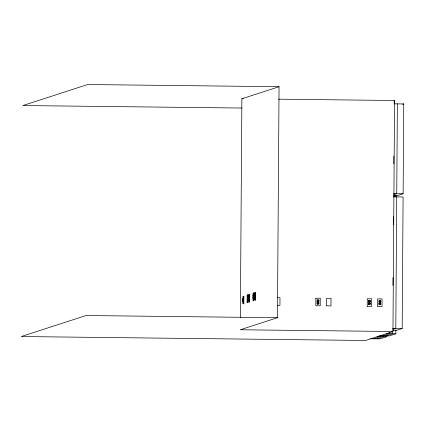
<?xml version="1.0" encoding="UTF-8"?>
<svg xmlns="http://www.w3.org/2000/svg" width="425" height="425" viewBox="0 0 425 425"><rect width="100%" height="100%" fill="white"/><g stroke="black" fill="none" stroke-linecap="round" stroke-linejoin="round"><path stroke-width="0.64" d="M240.353 317.815L241.883 98.759L279.06 86.711L277.445 317.714L240.274 329.763L392.96 331.505L394.575 100.502L278.396 99.174M242.967 303.498L243.01 296.793A0.845 0.568 6.7 0 1 243.063 296.544L243.876 296.198L243.822 303.801L243.015 303.763A0.845 0.616 -6.4 0 1 242.967 303.498L243.371 303.365L243.419 296.661A0.845 0.616 -6.4 0 1 243.536 296.395L243.876 296.198M243.201 301.734L243.127 302.01L243.137 301.548M243.275 301.166L243.169 300.608L243.095 301.346L243.498 301.352M243.068 299.386L243.281 299.625M243.307 299.328L243.19 298.159L243.084 298.711M243.201 299.258L243.143 299.556M243.238 298.855L243.291 298.021M243.281 298.722L243.302 298.153M247.127 302.148L247.175 295.444A0.845 0.568 6.7 0 1 247.228 295.2L248.041 294.849L247.988 302.451L247.18 302.414A0.845 0.616 -6.4 0 1 247.127 302.148L247.536 302.016L247.584 295.311A0.845 0.616 -6.4 0 1 247.695 295.046L248.041 294.849M247.408 300.241L247.286 300.661L247.69 300.666M247.398 300.719L247.334 299.264L247.732 299.264M247.451 297.123L247.35 296.809L247.276 297.548L247.748 297.532M247.382 299.954L247.387 299.243L247.201 300.162M247.366 298.212L247.329 297.681M247.403 297.505L247.408 296.793L247.27 298.334M247.488 300.719L247.525 295.019M248.853 299.158L248.885 294.892A0.845 0.568 6.7 0 1 248.938 294.642L249.751 294.297L249.698 301.899L248.917 301.909A0.845 0.616 -6.4 0 1 248.837 301.596L249.247 301.463L249.294 294.759A0.845 0.616 -6.4 0 1 249.406 294.493L249.751 294.297M249.183 302.063L249.193 300.799M249.225 295.731L249.236 294.461M253.045 300.231L253.093 293.526A0.845 0.568 6.7 0 1 253.146 293.282L253.959 292.931L253.906 300.533L253.098 300.496A0.845 0.616 -6.4 0 1 253.045 300.231L253.454 300.098L253.502 293.393A0.845 0.616 -6.4 0 1 253.613 293.128L253.959 292.931M253.305 297.325L253.173 298.079L253.268 297.452M253.592 295.54C253.364 296.315 253.029 294.259 253.369 295.205M253.178 294.817L253.194 295.63M253.242 295.789L253.22 296.294L253.167 295.274M253.327 294.876L253.263 295.609M253.433 294.366L253.443 293.101M253.683 296.278C253.943 295.603 252.567 296.188 253.683 295.938M254.803 299.662L254.846 292.958A0.845 0.568 6.7 0 1 254.899 292.708L255.712 292.363L255.659 299.965L254.883 299.976A0.845 0.616 -6.4 0 1 254.803 299.662L255.207 299.529A0.845 0.568 6.7 0 0 255.319 299.779L255.659 299.965M255.361 298.18L255.037 297.898M254.979 295.386L255.377 295.726M255.122 296.767L255.005 297.489L255.112 296.634M255.101 295.423L255.053 295.449M255.345 294.158C254.633 293.712 255.526 295.943 254.91 294.546M255.149 300.13L255.202 292.533M277.419 305.32L279.942 305.347L279.995 297.744L277.472 297.718M315.844 298.153L315.791 305.756L320.211 305.809L320.264 298.207L315.929 298.276M317.411 303.237L317.464 302.51L317.953 302.515L317.9 303.243M317.475 300.772L317.48 300.061L317.969 300.066L317.964 300.778L317.433 300.788M317.64 300.183L317.751 300.613L317.533 300.215M317.709 303.912L317.942 303.381L318.134 303.822M317.735 303.062L317.618 302.632L317.517 303.094M318.155 300.958L317.767 301.447L318.283 301.453L318.097 300.932M317.804 303.817L318.118 303.45M317.73 301.463L318.091 300.996M318.027 303.248L318.081 302.515L318.569 302.52L318.516 303.253M317.921 300.794L318.097 300.066L318.585 300.071L318.538 300.799M318.224 303.918L318.139 303.408M326.559 305.878L326.612 298.281L331.027 298.329L330.974 305.931L326.639 305.782M367.221 306.345L367.274 298.743L371.689 298.791L371.636 306.393L367.301 306.244M368.942 303.684C369.601 302.563 368.422 304.295 369.378 303.817L369.383 303.105L368.895 303.099L368.842 303.827L368.985 303.099M369.155 302.047L369.458 301.506L369.67 302.053M369.182 301.197L369.065 300.772L368.958 301.229M369.235 304.406C369.341 303.519 370.271 304.752 369.176 304.486L369.373 303.965M369.251 301.957L369.702 301.702M369.394 301.368L369.399 300.65L368.911 300.645L368.905 301.362L369.346 301.383M369.336 303.121L370 303.11L369.994 303.822L369.506 303.817L369.463 303.121M369.506 303.817L369.506 303.105M369.474 301.383L369.527 300.656L370.016 300.661L369.962 301.389M369.559 304.412L369.66 304.093L369.32 304.087M369.862 303.216L369.739 303.737M377.586 306.462L377.639 298.86L382.054 298.913L382.001 306.515L377.671 306.361M379.206 303.944L379.259 303.216L380.364 303.227L380.311 303.955M379.275 300.767L379.27 301.479L379.759 301.484L379.764 300.772L379.371 300.767M379.541 304.608C380.115 303.248 379.732 305.596 380.03 304.21M379.307 303.801L379.312 303.376M379.562 302.154C379.403 300.921 380.901 302.441 379.52 302.17M379.546 301.32L379.429 300.889L379.328 301.352M379.7 304.491L379.865 304.151M379.615 302.074L380.046 301.761M379.876 303.222L379.87 303.939L380.109 303.333C379.413 303.036 379.961 304.853 379.7 303.237M379.711 301.5L379.892 300.772L380.38 300.778L380.327 301.506M380.21 303.301L380.327 303.827M380.248 300.884L380.125 301.405M380.439 335.309L380.428 336.637L373.772 338.794M383.632 335.346L383.621 336.674L376.964 338.831M370.584 338.757L380.152 338.868L386.808 336.706L386.819 335.383M389.502 332.371L389.491 333.699L382.835 335.856M392.913 285.451L392.971 277.52M393.337 224.639L393.396 216.702M393.763 163.938L393.816 156.012M394.188 103.19L394.203 100.624L394.575 100.502M392.7 331.08L392.684 333.737L386.022 335.893M396.722 196.908L395.803 328.451L392.843 329.412M397.37 103.87L396.743 193.704L393.784 194.661M379.647 335.819L389.215 335.931L395.872 333.774L395.898 329.789M393.077 330.406L396.265 330.443L402.183 328.525L403.102 196.982L393.534 196.876M394.017 195.654L397.205 195.691L403.123 193.773L403.75 103.939L394.182 103.833L394.554 103.711M247.483 297.638L247.483 297.288M253.162 295.449L253.162 295.8M253.401 295.72L253.396 295.2M253.778 295.55L253.576 296.517L253.539 295.625M255.372 297.776L254.963 297.835L254.915 296.99M254.92 294.876L254.915 295.232M255.122 297.941L255.064 296.756L254.931 297.511L255.388 297.5L254.931 297.415M243.169 300.029L243.222 300.257M247.318 298.52L247.329 298.934M247.382 300.119L247.408 300.64M253.21 298.403L253.279 298.642M253.295 296.018L253.683 295.997M255.021 296.289L255.021 296.177M243.238 300.395L243.185 301.989M243.073 300.99L243.063 301.516M247.435 300.087L247.424 300.73M253.369 295.72L253.385 296.06M253.374 298.345L253.385 297.819M253.528 297.728L253.539 298.738M254.899 294.881L254.936 294.536M243.206 301.617L243.068 302.122M243.684 299.333L243.679 298.159M247.732 297.686L247.345 297.675L247.44 297.973M253.183 297.256L253.162 298.733M253.332 296.002L253.167 296.406M253.528 297.734L253.56 297.261M254.883 297.16L254.952 296.586M243.143 299.28L243.058 298.887M253.242 297.022L253.215 296.762M243.073 298.382L243.265 298.031M243.058 300.831L243.079 300.533M243.249 301.925L243.174 301.495M247.233 297.033L247.424 296.682M253.135 297.564L253.199 297.155M253.343 298.504L253.332 298.913L253.141 298.722M254.899 295.391L255.106 295.896L255.08 294.307M243.27 299.476L243.073 299.535M247.302 298.626L247.382 298.908L247.308 298.578M253.22 296.708L253.22 296.969M253.348 296.209L253.725 296.469L253.348 296.464M247.244 299.189L247.653 299.078L247.419 299.264M253.56 297.272L253.55 298.86M254.968 294.137L254.947 295.062L255.409 295.046M243.18 299.917L243.143 300.231M255.042 296.422L255.048 296.082M248.12 296.815L249.241 295.518L248.12 296.815L248.907 298.026L249.225 297.925L248.434 296.714M248.099 299.62L249.22 298.323L248.099 299.62L248.891 300.836L249.204 300.73L248.418 299.519M253.173 298.079L253.343 297.107L253.72 297.112L253.173 297.176M369.166 304.103L369.506 303.971M317.284 303.987L317.273 304.002A1.206 1.201 72 0 1 317.284 302.393L318.755 302.409A1.206 1.201 72 0 1 318.739 304.018L317.326 304.114M318.66 301.665L318.761 301.569A1.206 1.201 72 0 0 318.771 299.96L317.3 299.938A1.206 1.201 72 0 0 317.289 301.548L318.649 301.644M368.831 300.433L368.73 300.528A1.206 1.201 72 0 0 368.719 302.138L370.186 302.154A1.206 1.201 72 0 0 370.196 300.544L368.788 300.464M368.757 304.698L370.17 304.603A1.206 1.201 72 0 0 370.18 302.993L368.767 302.897M379.089 303.11L380.545 303.115A1.206 1.201 72 0 1 380.534 304.725L379.121 304.821M380.449 302.372L380.55 302.271A1.206 1.201 72 0 0 380.561 300.661L379.095 300.645A1.206 1.201 72 0 0 379.084 302.255L380.396 302.366M402.565 104.327L403.75 103.939M393.81 196.791L396.833 195.813L393.646 195.776M243.01 296.793L243.419 296.661M247.175 295.444L247.584 295.311M248.885 294.892L249.294 294.759M253.093 293.526L253.502 293.393M254.846 292.958L255.255 292.825A0.845 0.616 -6.4 0 1 255.372 292.559L255.712 292.363M247.424 298.191L247.308 297.872L247.706 297.877M247.722 299.269L247.387 299.243M255.34 296.804L254.936 296.799L255.409 296.777M243.079 302.207L243.227 302.159M254.915 298.371L255.064 298.323M318.336 300.178L318.33 300.703M318.314 303.152L318.538 302.595M317.762 303.562L318.155 303.471M369.192 301.649L369.601 301.607M368.772 302.919L368.709 302.977A1.206 1.201 72 0 0 368.698 304.587L368.799 304.688M369.166 303.222L369.378 303.817M379.599 301.713L379.95 301.665M379.137 303.036L379.079 303.099A1.206 1.201 72 0 0 379.063 304.709L379.079 304.693M379.536 303.344L379.53 303.769M392.96 331.505L365.702 340.473L21.25 336.536L86.084 315.531L277.445 317.714M279.06 86.711L87.699 84.527L22.865 105.538L241.878 108.04M241.883 98.759L243.212 98.775M393.555 193.667L403.123 193.773M255.414 294.334L255.042 294.435M254.947 294.966L255.351 294.971M254.979 295.444L255.383 295.449M254.936 295.922L255.335 295.928M255.329 296.608L255.085 296.645M247.27 296.639L247.674 296.645M247.276 296.836L247.754 296.815M247.276 297.452L247.674 297.457M255.383 297.675L255.011 297.659M247.308 297.808L247.711 297.813M254.963 297.893L255.367 297.898M243.111 297.989L243.509 297.994M247.706 298.212L247.26 298.408L247.658 298.414M253.332 298.913L253.709 298.918M369.984 300.735L369.978 301.256M243.498 299.763L243.111 299.683M247.254 299.901L247.658 299.907M318.091 300.778L318.58 300.783M369.522 301.368L370.01 301.373M379.886 301.484L380.375 301.49M247.254 299.997L247.727 299.981M247.313 300.13L247.727 300.13M247.297 300.204L247.706 300.162M247.292 300.321L247.695 300.263M247.286 300.379L247.69 300.385M243.095 300.443L243.493 300.443M317.927 301.336L318.251 301.341M369.352 301.925L369.681 301.925M379.716 302.042L380.046 302.042M369.197 302.037L369.707 302.042M243.1 300.634L243.504 300.64M243.095 301.251L243.498 301.256M317.459 303.222L317.948 303.227M318.075 303.232L318.564 303.237M379.254 303.928L380.359 303.944M317.905 303.785L318.235 303.79M369.336 304.374L369.66 304.374M317.751 303.902L318.267 303.907M392.615 328.419L402.183 328.525M386.304 333.662L395.872 333.774M377.241 336.6L386.808 336.706M253.847 300.523L253.566 300.348A0.845 0.568 6.7 0 1 253.454 300.098M249.698 301.899L249.358 301.713A0.845 0.568 6.7 0 1 249.247 301.463M247.988 302.451L247.648 302.265A0.845 0.568 6.7 0 1 247.536 302.016M243.822 303.801L243.482 303.615A0.845 0.568 6.7 0 1 243.376 303.365M247.334 299.264L247.44 299.742M243.281 300.741L243.307 301.086M247.435 299.12L247.43 299.413M254.91 298.01L254.878 297.675M247.472 296.953L247.456 297.463M243.089 299.397L243.058 299.062M254.92 295.402L254.894 295.051M243.318 298.467L243.323 298.812M253.608 298.467L253.608 298.748L253.608 298.467M253.64 297.351L253.576 298.084L253.582 297.373"/></g></svg>
